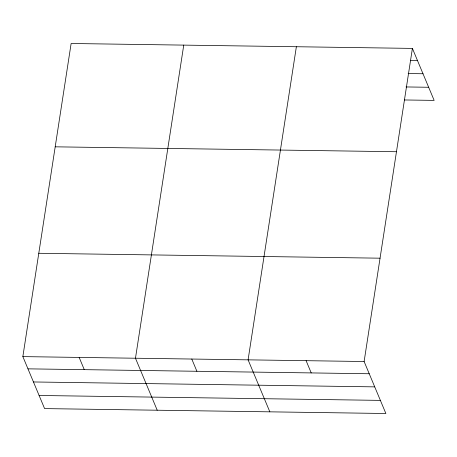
<?xml version="1.0" encoding="UTF-8"?>
<svg xmlns="http://www.w3.org/2000/svg" width="457" height="457" viewBox="0 0 457 457"><rect width="100%" height="100%" fill="white"/><g stroke="black" fill="none" stroke-linecap="round" stroke-linejoin="round"><path stroke-width="0.69" d="M412.403 48.402L364.12 361.516L385.868 413.505L44.597 408.598L22.85 356.609L71.132 43.495L412.403 48.402L434.15 100.391L404.434 99.963M183.748 45.117L135.472 358.231L157.214 410.215M296.37 46.734L248.088 359.848L269.836 411.837M410.443 60.535L417.521 60.638M408.152 73.543L423.011 73.754M406.022 86.944L428.66 87.27M55.2 146.823L396.47 151.73M38.782 253.281L380.053 258.188M22.85 356.609L364.12 361.516M27.968 368.845L369.239 373.752M33.452 381.961L374.729 386.868M39.108 395.476L380.384 400.383M306.104 360.682L311.223 372.918M191.78 359.036L196.898 371.273M79.158 357.42L84.277 369.65"/></g></svg>
